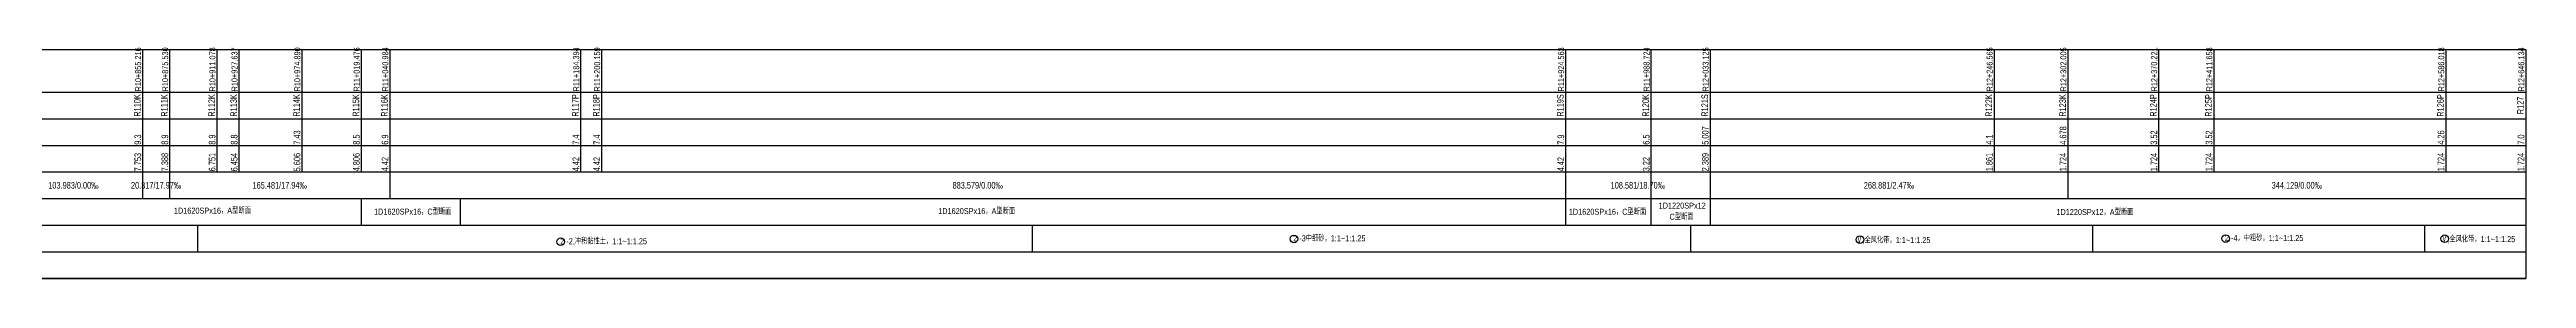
# Model space of a CAD drawing. Extents: x 525858 to 564773, y 2370984 to 2400075.
# Drawn here: x 561700 to 563561, y 2390429 to 2390601 of the extents above; entities that cross this region are included whole.
import ezdxf
from ezdxf.enums import TextEntityAlignment as Align

# ---------------------------------------------------------------- set-up
doc = ezdxf.new("R2010")
doc.units = 0
for name, color, linetype in [('tab', 9, 'CONTINUOUS'), ('wipeout', 255, 'CONTINUOUS'), ('图框最上层', 7, 'CONTINUOUS'), ('布局裁图', 3, 'CONTINUOUS'), ('水工平面管线标注', 3, 'CONTINUOUS')]:
    doc.layers.add(name, color=color, linetype=linetype)
doc.styles.add('SIMP1', font='simp1.shx', dxfattribs={"width": 0.8, "bigfont": 'hz.shx'})

msp = doc.modelspace()

# ---------------------------------------------------------------- wipeouts: each hides what was drawn before it
at = {"linetype": 'Continuous', "lineweight": -3}
msp.add_wipeout([(550845.99349, 2390600.672316), (563560.805874, 2390600.672316), (563560.805874, 2390428.672316), (550845.99349, 2390428.672316)], dxfattribs=at).dxf.layer = 'wipeout'

# ---------------------------------------------------------------- next in the draw order: linework, layer by layer
at = {"layer": 'tab', "linetype": 'Continuous', "lineweight": -3}
for points in [[(550767.934025, 2390600.672316), (563560.805874, 2390600.672316)], [(561769.887874, 2390600.672316), (561769.887874, 2390508.672316)], [(561790.201874, 2390600.672316), (561790.201874, 2390508.672316)], [(561825.749874, 2390600.672316), (561825.749874, 2390508.672316)], [(561842.308874, 2390600.672316), (561842.308874, 2390508.672316)], [(561889.561874, 2390600.672316), (561889.561874, 2390508.672316)], [(561934.147874, 2390600.672316), (561934.147874, 2390508.672316)], [(561955.655874, 2390600.672316), (561955.655874, 2390508.672316)], [(562099.065874, 2390600.672316), (562099.065874, 2390508.672316)], [(562114.830874, 2390600.672316), (562114.830874, 2390508.672316)], [(562839.234874, 2390600.672316), (562839.234874, 2390508.672316)], [(562903.395874, 2390600.672316), (562903.395874, 2390508.672316)], [(562947.796874, 2390600.672316), (562947.796874, 2390508.672316)], [(563161.236874, 2390600.672316), (563161.236874, 2390508.672316)], [(563216.676874, 2390600.672316), (563216.676874, 2390508.672316)], [(563284.892874, 2390600.672316), (563284.892874, 2390508.672316)], [(563326.329874, 2390600.672316), (563326.329874, 2390508.672316)], [(563500.689874, 2390600.672316), (563500.689874, 2390508.672316)], [(563560.805874, 2390600.672316), (563560.805874, 2390428.672316)], [(563560.805874, 2390600.672316), (563560.805874, 2390508.672316)], [(550767.934025, 2390568.672316), (563560.805874, 2390568.672316)], [(550767.934025, 2390548.672316), (563560.805874, 2390548.672316)], [(550767.934025, 2390528.672316), (563560.805874, 2390528.672316)], [(550767.934025, 2390508.672316), (563560.805874, 2390508.672316)], [(561769.887874, 2390508.672316), (561769.887874, 2390488.672316)], [(561790.201874, 2390508.672316), (561790.201874, 2390488.672316)], [(561955.655874, 2390508.672316), (561955.655874, 2390488.672316)], [(562839.234874, 2390508.672316), (562839.234874, 2390488.672316)], [(562947.796874, 2390508.672316), (562947.796874, 2390488.672316)], [(563216.676874, 2390508.672316), (563216.676874, 2390488.672316)], [(550767.934025, 2390488.672316), (563560.805874, 2390488.672316)], [(561934.147526, 2390488.672316), (561934.147526, 2390468.672316)], [(562008.56003, 2390488.672316), (562008.56003, 2390468.672316)], [(562839.234863, 2390488.672316), (562839.234863, 2390468.672316)], [(562947.797206, 2390488.672316), (562947.797206, 2390468.672316)], [(550767.934025, 2390468.672316), (563560.805874, 2390468.672316)], [(561811.127476, 2390468.672316), (561811.127476, 2390448.672316)], [(562438.347609, 2390468.672316), (562438.347609, 2390448.672316)], [(562932.987447, 2390468.672316), (562932.987447, 2390448.672316)], [(563235.175591, 2390468.672316), (563235.175591, 2390448.672316)], [(563484.752686, 2390468.672316), (563484.752686, 2390448.672316)], [(550767.934025, 2390448.672316), (563560.805874, 2390448.672316)], [(550852.671874, 2390448.672316), (563560.806355, 2390448.672316)], [(550767.934025, 2390428.672316), (563560.805874, 2390428.672316)]]:
    msp.add_lwpolyline(points, dxfattribs=at)
for points in [[(561769.887874, 2390498.672316, 0, 1, 0), (561766.887874, 2390498.672316, 0, 0, 0), (561737.896374, 2390498.672316, 0, 0, 0)], [(561790.201874, 2390498.672316, 0, 1, 0), (561793.201874, 2390498.672316, 0, 0, 0), (561852.928874, 2390498.672316, 0, 0, 0)], [(561955.655874, 2390498.672316, 0, 1, 0), (561952.655874, 2390498.672316, 0, 0, 0), (561892.928874, 2390498.672316, 0, 0, 0)], [(561955.655874, 2390498.672316, 0, 1, 0), (561958.655874, 2390498.672316, 0, 0, 0), (562377.445374, 2390498.672316, 0, 0, 0)], [(562839.234874, 2390498.672316, 0, 1, 0), (562836.234874, 2390498.672316, 0, 0, 0), (562417.445374, 2390498.672316, 0, 0, 0)], [(562839.234874, 2390498.672316, 0, 1, 0), (562842.234874, 2390498.672316, 0, 0, 0), (562873.515874, 2390498.672316, 0, 0, 0)], [(562947.796874, 2390498.672316, 0, 1, 0), (562944.796874, 2390498.672316, 0, 0, 0), (562913.515874, 2390498.672316, 0, 0, 0)], [(562947.796874, 2390498.672316, 0, 1, 0), (562950.796874, 2390498.672316, 0, 0, 0), (563062.236874, 2390498.672316, 0, 0, 0)], [(563216.676874, 2390498.672316, 0, 1, 0), (563213.676874, 2390498.672316, 0, 0, 0), (563102.236874, 2390498.672316, 0, 0, 0)], [(563216.676874, 2390498.672316, 0, 1, 0), (563219.676874, 2390498.672316, 0, 0, 0), (563368.741374, 2390498.672316, 0, 0, 0)], [(563560.805874, 2390498.672316, 0, 1, 0), (563557.805874, 2390498.672316, 0, 0, 0), (563408.741374, 2390498.672316, 0, 0, 0)]]:
    msp.add_lwpolyline(points, format="xyseb", dxfattribs=at)
at = {"layer": '图框最上层', "lineweight": -3, "flags": 128}
msp.add_lwpolyline([(562903.395874, 2390508.672316), (562903.395874, 2390468.672316)], dxfattribs=at)
at = {"layer": '布局裁图', "linetype": 'Continuous', "lineweight": -3}
msp.add_lwpolyline([(550845.99349, 2390600.672316), (563560.805874, 2390600.672316), (563560.805874, 2390428.672316), (550845.99349, 2390428.672316)], close=True, dxfattribs=at)
at = {"layer": '水工平面管线标注', "linetype": 'Continuous', "lineweight": -3}
for centre in [(562084.093565, 2390456.231947), (562635.122551, 2390458.395252), (563060.401161, 2390457.844789), (563335.318914, 2390458.66602), (563499.913925, 2390458.549915)]:
    msp.add_circle(centre, 2.843946, dxfattribs=at)

# ---------------------------------------------------------------- next in the draw order: texts
at = {"layer": 'tab', "color": 3, "linetype": 'Continuous', "lineweight": -3, "style": 'SIMP1', "width": 0.8}
for s, height, p in [('R10+855.216', 4.5, (561768.787874, 2390569.172316)), ('R10+875.530', 4.5, (561789.101874, 2390569.172316)), ('R10+911.078', 4.5, (561824.649874, 2390569.172316)), ('R10+927.637', 4.5, (561841.208874, 2390569.172316)), ('R10+974.890', 4.5, (561888.461874, 2390569.172316)), ('R11+019.476', 4.5, (561933.047874, 2390569.172316)), ('R11+040.984', 4.5, (561954.555874, 2390569.172316)), ('R11+184.394', 4.5, (562097.965874, 2390569.172316)), ('R11+200.159', 4.5, (562113.730874, 2390569.172316)), ('R11+924.563', 4.5, (562838.134874, 2390569.172316)), ('R11+988.724', 4.5, (562902.295874, 2390569.172316)), ('R12+033.125', 4.5, (562946.696874, 2390569.172316)), ('R12+246.565', 4.5, (563160.136874, 2390569.172316)), ('R12+302.005', 4.5, (563215.576874, 2390569.172316)), ('R12+370.221', 4.5, (563283.792874, 2390569.172316)), ('R12+411.658', 4.5, (563325.229874, 2390569.172316)), ('R12+586.018', 4.5, (563499.589874, 2390569.172316)), ('R12+646.134', 4.5, (563559.705874, 2390569.172316)), ('9.3', 5, (561768.787874, 2390529.172316)), ('8.9', 5, (561789.101874, 2390529.172316)), ('8.9', 5, (561824.649874, 2390529.172316)), ('8.8', 5, (561841.208874, 2390529.172316)), ('7.43', 5, (561888.461874, 2390529.172316)), ('8.5', 5, (561933.047874, 2390529.172316)), ('6.9', 5, (561954.555874, 2390529.172316)), ('7.4', 5, (562097.965874, 2390529.172316)), ('7.4', 5, (562113.730874, 2390529.172316)), ('7.9', 5, (562838.134874, 2390529.172316)), ('6.5', 5, (562902.295874, 2390529.172316)), ('5.007', 5, (562946.696874, 2390529.172316)), ('4.1', 5, (563160.136874, 2390529.172316)), ('4.678', 5, (563215.576874, 2390529.172316)), ('3.52', 5, (563283.792874, 2390529.172316)), ('3.52', 5, (563325.229874, 2390529.172316)), ('4.26', 5, (563499.589874, 2390529.172316)), ('7.0', 5, (563559.705874, 2390529.172316)), ('7.753', 5, (561768.787874, 2390509.172316)), ('7.388', 5, (561789.101874, 2390509.172316)), ('6.751', 5, (561824.649874, 2390509.172316)), ('6.454', 5, (561841.208874, 2390509.172316)), ('5.606', 5, (561888.461874, 2390509.172316)), ('4.806', 5, (561933.047874, 2390509.172316)), ('4.42', 5, (561954.555874, 2390509.172316)), ('4.42', 5, (562097.965874, 2390509.172316)), ('4.42', 5, (562113.730874, 2390509.172316)), ('4.42', 5, (562838.134874, 2390509.172316)), ('3.22', 5, (562902.295874, 2390509.172316)), ('2.389', 5, (562946.696874, 2390509.172316)), ('1.861', 5, (563160.136874, 2390509.172316)), ('1.724', 5, (563215.576874, 2390509.172316)), ('1.724', 5, (563283.792874, 2390509.172316)), ('1.724', 5, (563325.229874, 2390509.172316)), ('1.724', 5, (563499.589874, 2390509.172316)), ('1.724', 5, (563559.705874, 2390509.172316))]:
    msp.add_text(s, height=height, rotation=89.999998453, dxfattribs=at).set_placement(p)
for s, p in [('R110K', (561769.887874, 2390558.672316)), ('R111K', (561790.201874, 2390558.672316)), ('R112K', (561825.749874, 2390558.672316)), ('R113K', (561842.308874, 2390558.672316)), ('R114K', (561889.561874, 2390558.672316)), ('R115K', (561934.147874, 2390558.672316)), ('R116K', (561955.655874, 2390558.672316)), ('R117P', (562099.065874, 2390558.672316)), ('R118P', (562114.830874, 2390558.672316)), ('R119S', (562839.234874, 2390558.672316)), ('R120K', (562903.395874, 2390558.672316)), ('R121S', (562947.796874, 2390558.672316)), ('R122K', (563161.236874, 2390558.672316)), ('R123K', (563216.676874, 2390558.672316)), ('R124P', (563284.892874, 2390558.672316)), ('R125P', (563326.329874, 2390558.672316)), ('R126P', (563500.689874, 2390558.672316)), ('R127', (563560.805874, 2390558.672316))]:
    msp.add_text(s, height=5, rotation=89.999998453, dxfattribs=at).set_placement(p, align=Align.BOTTOM_CENTER)
for s, height, p in [('103.983/0.00‰', 5, (561717.896374, 2390498.672316)), ('20.317/17.97‰', 5, (561780.044874, 2390498.672316)), ('165.481/17.94‰', 5, (561872.928874, 2390498.672316)), ('883.579/0.00‰', 5, (562397.445374, 2390498.672316)), ('108.581/18.70‰', 5, (562893.515874, 2390498.672316)), ('268.881/2.47‰', 5, (563082.236874, 2390498.672316)), ('344.129/0.00‰', 5, (563388.741374, 2390498.672316)), ('1D1620SPx16，A型断面', 4.5, (561822.327368, 2390479.646263)), ('1D1620SPx16，C型断面', 4.5, (561972.879679, 2390478.900161)), ('1D1620SPx16，A型断面', 4.5, (562396.675091, 2390479.285238)), ('1D1620SPx16，C型断面', 4.5, (562870.719624, 2390478.776059)), ('1D1220SPx12', 4.5, (562926.87178, 2390483.426316)), ('C型断面', 4.5, (562926.335721, 2390475.04458)), ('1D1220SPx12，A型断面', 4.5, (563236.952198, 2390478.557548))]:
    msp.add_text(s, height=height, dxfattribs=at).set_placement(p, align=Align.MIDDLE_CENTER)
at = {"layer": '水工平面管线标注', "linetype": 'Continuous', "lineweight": -3, "style": 'SIMP1', "width": 0.8}
for s, p in [('2 -2,冲积黏性土，1:1~1:1.25', (562116.353122, 2390456.664934)), ('2 -3中细砂，1:1~1:1.25', (562661.694795, 2390458.811036)), ('Ⅴ,全风化带，1:1~1:1.25', (563085.555395, 2390457.496681)), ('2 -4，中粗砂，1:1~1:1.25', (563364.20322, 2390459.081804)), ('Ⅴ,全风化带，1:1~1:1.25', (563525.068158, 2390458.201807))]:
    msp.add_text(s, height=4.5, dxfattribs=at).set_placement(p, align=Align.MIDDLE_CENTER)

doc.saveas('drawing.dxf')
